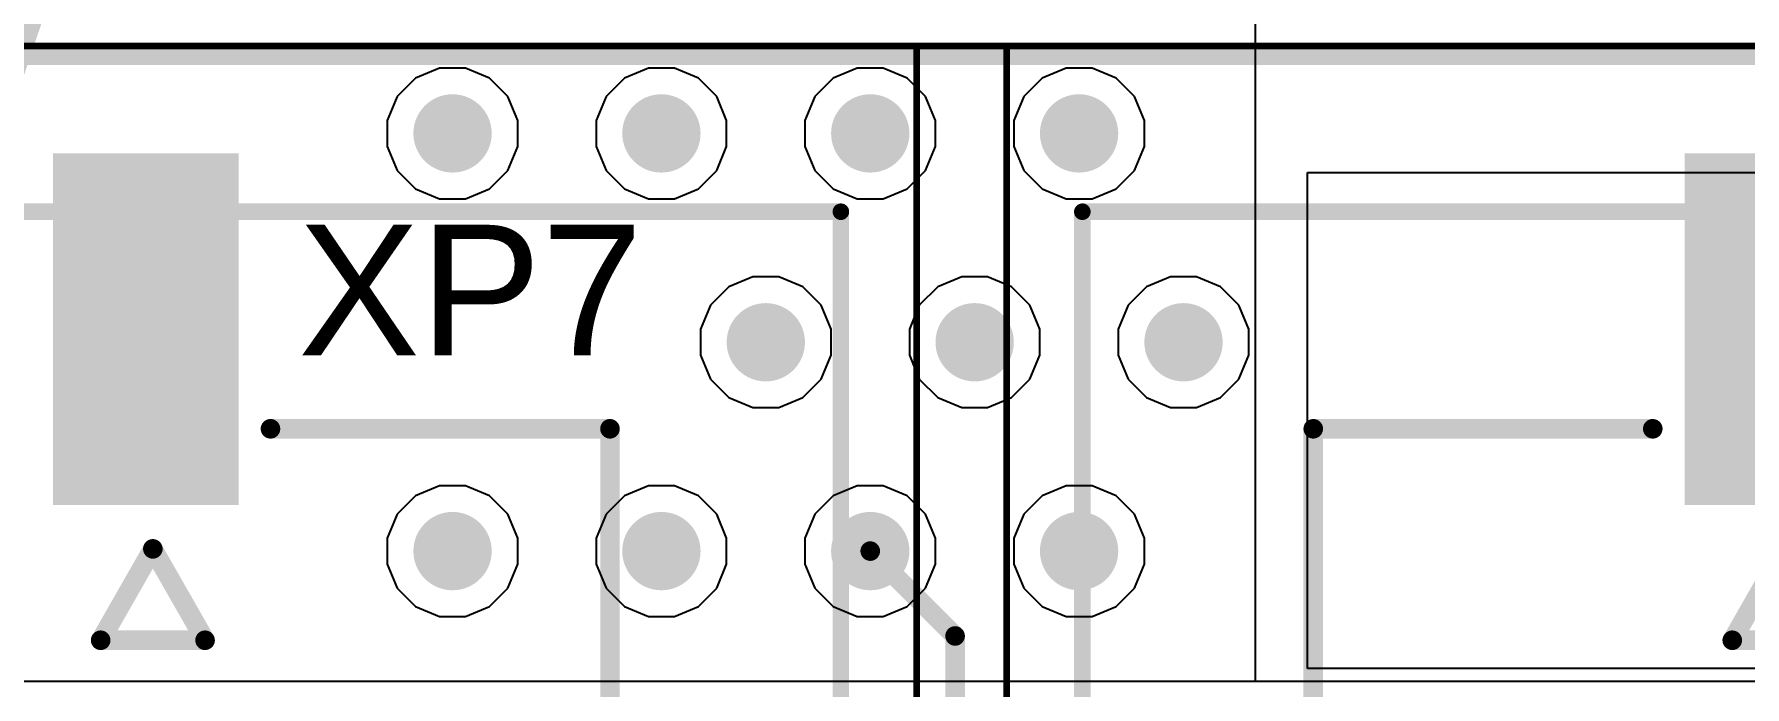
# Model space of a CAD drawing. Header units: inches. Extents: x 0 to 110, y 0 to 95.
# Drawn here: x 47.15 to 60.25, y 8.96 to 13.96 of the extents above; entities that cross this region are included whole.
import ezdxf

# ---------------------------------------------------------------- set-up
doc = ezdxf.new("R2010")
doc.units = ezdxf.units.IN
for name, color, linetype in [('Bottom Layer', 5, 'Continuous'), ('Int1', 16, 'Continuous'), ('Int2', 76, 'Continuous'), ('Mechanical 13', 56, 'Continuous'), ('Top Courtyard', 56, 'Continuous'), ('Top Layer', 1, 'Continuous'), ('Top Overlay', 2, 'Continuous'), ('Top Paste', 8, 'Continuous'), ('Top Solder', 216, 'Continuous'), ('Via Holes', 16, 'Continuous')]:
    doc.layers.add(name, color=color, linetype=linetype)
doc.styles.add('Arial', font='', dxfattribs={"height": 0.2})
doc.styles.add('Century Gothic_Bold', font='', dxfattribs={"height": 0.2})
doc.styles.get('Arial').set_extended_font_data('Arial')
doc.styles.get('Century Gothic_Bold').set_extended_font_data('Century Gothic', bold=True)

# ---------------------------------------------------------------- blocks, each defined once
blk = doc.blocks.new('M_____430450218_1039')
at = {"layer": 'Top Layer'}
blk.add_hatch(color=1, dxfattribs=at).paths.add_polyline_path([(-0.635, -3.43000076), (0.635, -3.43000076), (0.635, -5.97000076), (-0.635, -5.97000076)])
at = {"layer": 'Top Paste'}
blk.add_hatch(color=8, dxfattribs=at).paths.add_polyline_path([(-0.635, -3.43000076), (0.635, -3.43000076), (0.635, -5.97000076), (-0.635, -5.97000076)])
at = {"layer": 'Top Solder'}
blk.add_hatch(color=216, dxfattribs=at).paths.add_polyline_path([(-0.7111999999999999, -3.35380076), (0.7111999999999999, -3.35380076), (0.7111999999999999, -6.04620076), (-0.7111999999999999, -6.04620076)])
at = {"layer": 'Mechanical 13'}
for points in [[(5.32500078, 5.59999896, 0.127, 0.127, 0), (5.32500078, -5.59999896, 0.127, 0.127, 0)], [(0.34600134, -2.31699816, 0.127, 0.127, 0), (-0.4539996, -2.31699816, 0.127, 0.127, 0)], [(0.34600134, -2.31699816, 0.127, 0.127, 0), (-0.05400039999999999, -3.0169993, 0.127, 0.127, 0)], [(5.32500078, -5.59999896, 0.127, 0.127, 0), (-5.32500078, -5.59999896, 0.127, 0.127, 0)]]:
    blk.add_lwpolyline(points, format="xyseb", dxfattribs=at)
for points in [[(0.31425134, -2.31699816, 0.0635, 0.0635, 1), (0.3777513399999999, -2.31699816, 0.0635, 0.0635, 1)], [(0.31425134, -2.31699816, 0.0635, 0.0635, 1), (0.3777513399999999, -2.31699816, 0.0635, 0.0635, 1)], [(5.293250779999999, -5.59999896, 0.0635, 0.0635, 1), (5.35675078, -5.59999896, 0.0635, 0.0635, 1)], [(5.293250779999999, -5.59999896, 0.0635, 0.0635, 1), (5.35675078, -5.59999896, 0.0635, 0.0635, 1)]]:
    blk.add_lwpolyline(points, format="xyseb", close=True, dxfattribs=at)
at = {"layer": 'Top Courtyard'}
for points in [[(6.595000779999999, 6.869998959999999, 0.0499999, 0.0499999, 0), (6.595000779999999, -6.869998959999999, 0.0499999, 0.0499999, 0)], [(6.595000779999999, -6.869998959999999, 0.0499999, 0.0499999, 0), (-6.595000779999999, -6.869998959999999, 0.0499999, 0.0499999, 0)]]:
    blk.add_lwpolyline(points, format="xyseb", dxfattribs=at)
blk.add_lwpolyline([(6.582501439999999, -6.869998959999999, 0.02499868, 0.02499868, 1), (6.607500119999999, -6.869998959999999, 0.02499868, 0.02499868, 1)], format="xyseb", close=True, dxfattribs=at)
blk.add_lwpolyline([(6.582501439999999, -6.869998959999999, 0.02499868, 0.02499868, 1), (6.607500119999999, -6.869998959999999, 0.02499868, 0.02499868, 1)], format="xyseb", close=True, dxfattribs=at)
at = {"layer": 'Top Overlay'}
for points in [[(3.556, -1.14499898, 0.1499997, 0.1499997, 0), (3.556, -3.937, 0.1499997, 0.1499997, 0)], [(0.34600134, -2.31699816, 0.1499997, 0.1499997, 0), (-0.4539996, -2.31699816, 0.1499997, 0.1499997, 0)], [(0.34600134, -2.31699816, 0.1499997, 0.1499997, 0), (-0.05400039999999999, -3.0169993, 0.1499997, 0.1499997, 0)], [(3.556, -3.937, 0.1499997, 0.1499997, 0), (0.9549993599999999, -3.937, 0.1499997, 0.1499997, 0)]]:
    blk.add_lwpolyline(points, format="xyseb", dxfattribs=at)
for points in [[(0.30850078, -2.31699816, 0.07499858, 0.07499858, 1), (0.3835019, -2.31699816, 0.07499858, 0.07499858, 1)], [(0.30850078, -2.31699816, 0.07499858, 0.07499858, 1), (0.3835019, -2.31699816, 0.07499858, 0.07499858, 1)], [(0.9174988, -3.937, 0.07499858, 0.07499858, 1), (0.99249992, -3.937, 0.07499858, 0.07499858, 1)], [(3.51849944, -3.937, 0.07499858, 0.07499858, 1), (3.59350056, -3.937, 0.07499858, 0.07499858, 1)], [(3.51849944, -3.937, 0.07499858, 0.07499858, 1), (3.59350056, -3.937, 0.07499858, 0.07499858, 1)]]:
    blk.add_lwpolyline(points, format="xyseb", close=True, dxfattribs=at)
blk = doc.blocks.new('M_____430450218_1128')
at = {"layer": 'Top Layer'}
blk.add_hatch(color=1, dxfattribs=at).paths.add_polyline_path([(-0.635, -3.43000076), (0.635, -3.43000076), (0.635, -5.97000076), (-0.635, -5.97000076)])
at = {"layer": 'Top Paste'}
blk.add_hatch(color=8, dxfattribs=at).paths.add_polyline_path([(-0.635, -3.43000076), (0.635, -3.43000076), (0.635, -5.97000076), (-0.635, -5.97000076)])
at = {"layer": 'Top Solder'}
blk.add_hatch(color=216, dxfattribs=at).paths.add_polyline_path([(-0.7111999999999999, -3.35380076), (0.7111999999999999, -3.35380076), (0.7111999999999999, -6.04620076), (-0.7111999999999999, -6.04620076)])
at = {"layer": 'Mechanical 13'}
for points in [[(-5.32500078, 5.59999896, 0.127, 0.127, 0), (-5.32500078, -5.59999896, 0.127, 0.127, 0)], [(-0.05400039999999999, -3.0169993, 0.127, 0.127, 0), (-0.4539996, -2.31699816, 0.127, 0.127, 0)], [(0.34600134, -2.31699816, 0.127, 0.127, 0), (-0.4539996, -2.31699816, 0.127, 0.127, 0)], [(0.34600134, -2.31699816, 0.127, 0.127, 0), (-0.05400039999999999, -3.0169993, 0.127, 0.127, 0)], [(5.32500078, -5.59999896, 0.127, 0.127, 0), (-5.32500078, -5.59999896, 0.127, 0.127, 0)]]:
    blk.add_lwpolyline(points, format="xyseb", dxfattribs=at)
for points in [[(-0.4857495999999999, -2.31699816, 0.0635, 0.0635, 1), (-0.4222495999999999, -2.31699816, 0.0635, 0.0635, 1)], [(-0.4857495999999999, -2.31699816, 0.0635, 0.0635, 1), (-0.4222495999999999, -2.31699816, 0.0635, 0.0635, 1)], [(0.31425134, -2.31699816, 0.0635, 0.0635, 1), (0.3777513399999999, -2.31699816, 0.0635, 0.0635, 1)], [(0.31425134, -2.31699816, 0.0635, 0.0635, 1), (0.3777513399999999, -2.31699816, 0.0635, 0.0635, 1)], [(-0.0857504, -3.0169993, 0.0635, 0.0635, 1), (-0.0222504, -3.0169993, 0.0635, 0.0635, 1)], [(-0.0857504, -3.0169993, 0.0635, 0.0635, 1), (-0.0222504, -3.0169993, 0.0635, 0.0635, 1)], [(-5.35675078, -5.59999896, 0.0635, 0.0635, 1), (-5.293250779999999, -5.59999896, 0.0635, 0.0635, 1)], [(-5.35675078, -5.59999896, 0.0635, 0.0635, 1), (-5.293250779999999, -5.59999896, 0.0635, 0.0635, 1)]]:
    blk.add_lwpolyline(points, format="xyseb", close=True, dxfattribs=at)
at = {"layer": 'Top Courtyard'}
for points in [[(-6.595000779999999, 6.869998959999999, 0.0499999, 0.0499999, 0), (-6.595000779999999, -6.869998959999999, 0.0499999, 0.0499999, 0)], [(6.595000779999999, -6.869998959999999, 0.0499999, 0.0499999, 0), (-6.595000779999999, -6.869998959999999, 0.0499999, 0.0499999, 0)]]:
    blk.add_lwpolyline(points, format="xyseb", dxfattribs=at)
blk.add_lwpolyline([(-6.607500119999999, -6.869998959999999, 0.02499868, 0.02499868, 1), (-6.582501439999999, -6.869998959999999, 0.02499868, 0.02499868, 1)], format="xyseb", close=True, dxfattribs=at)
blk.add_lwpolyline([(-6.607500119999999, -6.869998959999999, 0.02499868, 0.02499868, 1), (-6.582501439999999, -6.869998959999999, 0.02499868, 0.02499868, 1)], format="xyseb", close=True, dxfattribs=at)
at = {"layer": 'Top Overlay'}
for points in [[(-3.556, -1.14499898, 0.1499997, 0.1499997, 0), (-3.556, -3.937, 0.1499997, 0.1499997, 0)], [(0.34600134, -2.31699816, 0.1499997, 0.1499997, 0), (-0.4539996, -2.31699816, 0.1499997, 0.1499997, 0)], [(-0.05400039999999999, -3.0169993, 0.1499997, 0.1499997, 0), (-0.4539996, -2.31699816, 0.1499997, 0.1499997, 0)], [(0.34600134, -2.31699816, 0.1499997, 0.1499997, 0), (-0.05400039999999999, -3.0169993, 0.1499997, 0.1499997, 0)], [(-0.9549993599999999, -3.937, 0.1499997, 0.1499997, 0), (-3.556, -3.937, 0.1499997, 0.1499997, 0)]]:
    blk.add_lwpolyline(points, format="xyseb", dxfattribs=at)
for points in [[(-0.49150016, -2.31699816, 0.07499858, 0.07499858, 1), (-0.4164990399999999, -2.31699816, 0.07499858, 0.07499858, 1)], [(-0.49150016, -2.31699816, 0.07499858, 0.07499858, 1), (-0.4164990399999999, -2.31699816, 0.07499858, 0.07499858, 1)], [(0.30850078, -2.31699816, 0.07499858, 0.07499858, 1), (0.3835019, -2.31699816, 0.07499858, 0.07499858, 1)], [(0.30850078, -2.31699816, 0.07499858, 0.07499858, 1), (0.3835019, -2.31699816, 0.07499858, 0.07499858, 1)], [(-0.09150095999999999, -3.0169993, 0.07499858, 0.07499858, 1), (-0.01649984, -3.0169993, 0.07499858, 0.07499858, 1)], [(-0.09150095999999999, -3.0169993, 0.07499858, 0.07499858, 1), (-0.01649984, -3.0169993, 0.07499858, 0.07499858, 1)], [(-3.59350056, -3.937, 0.07499858, 0.07499858, 1), (-3.51849944, -3.937, 0.07499858, 0.07499858, 1)], [(-3.59350056, -3.937, 0.07499858, 0.07499858, 1), (-3.51849944, -3.937, 0.07499858, 0.07499858, 1)], [(-0.99249992, -3.937, 0.07499858, 0.07499858, 1), (-0.9174988, -3.937, 0.07499858, 0.07499858, 1)]]:
    blk.add_lwpolyline(points, format="xyseb", close=True, dxfattribs=at)

msp = doc.modelspace()

# ---------------------------------------------------------------- hatches: boundary and pattern name
at = {"layer": 'Bottom Layer'}
h = msp.add_hatch(color=5, dxfattribs=at)
edge = h.paths.add_edge_path()
edge.add_arc((50.34996534, 13.19998122), 0.2999994, 0, 360)
h = msp.add_hatch(color=5, dxfattribs=at)
edge = h.paths.add_edge_path()
edge.add_arc((51.94996468, 13.19998122), 0.2999994, 0, 360)
h = msp.add_hatch(color=5, dxfattribs=at)
edge = h.paths.add_edge_path()
edge.add_arc((53.54996402, 13.19998122), 0.2999994, 0, 360)
h = msp.add_hatch(color=5, dxfattribs=at)
edge = h.paths.add_edge_path()
edge.add_arc((55.14996336, 13.19998122), 0.2999994, 0, 360)
h = msp.add_hatch(color=5, dxfattribs=at)
edge = h.paths.add_edge_path()
edge.add_arc((52.74996307999999, 11.59998188), 0.2999994, 0, 360)
h = msp.add_hatch(color=5, dxfattribs=at)
edge = h.paths.add_edge_path()
edge.add_arc((54.34996242, 11.59998188), 0.2999994, 0, 360)
h = msp.add_hatch(color=5, dxfattribs=at)
edge = h.paths.add_edge_path()
edge.add_arc((55.94996175999999, 11.59998188), 0.2999994, 0, 360)
h = msp.add_hatch(color=5, dxfattribs=at)
edge = h.paths.add_edge_path()
edge.add_arc((50.34996534, 9.99998254), 0.2999994, 0, 360)
h = msp.add_hatch(color=5, dxfattribs=at)
edge = h.paths.add_edge_path()
edge.add_arc((51.94996468, 9.99998254), 0.2999994, 0, 360)
h = msp.add_hatch(color=5, dxfattribs=at)
edge = h.paths.add_edge_path()
edge.add_arc((53.54996402, 9.99998254), 0.2999994, 0, 360)
h = msp.add_hatch(color=5, dxfattribs=at)
edge = h.paths.add_edge_path()
edge.add_arc((55.14996336, 9.99998254), 0.2999994, 0, 360)
at = {"layer": 'Int1'}
h = msp.add_hatch(color=16, dxfattribs=at)
edge = h.paths.add_edge_path()
edge.add_arc((50.34996534, 13.19998122), 0.2999994, 0, 360)
h = msp.add_hatch(color=16, dxfattribs=at)
edge = h.paths.add_edge_path()
edge.add_arc((51.94996468, 13.19998122), 0.2999994, 0, 360)
h = msp.add_hatch(color=16, dxfattribs=at)
edge = h.paths.add_edge_path()
edge.add_arc((53.54996402, 13.19998122), 0.2999994, 0, 360)
h = msp.add_hatch(color=16, dxfattribs=at)
edge = h.paths.add_edge_path()
edge.add_arc((55.14996336, 13.19998122), 0.2999994, 0, 360)
h = msp.add_hatch(color=16, dxfattribs=at)
edge = h.paths.add_edge_path()
edge.add_arc((52.74996307999999, 11.59998188), 0.2999994, 0, 360)
h = msp.add_hatch(color=16, dxfattribs=at)
edge = h.paths.add_edge_path()
edge.add_arc((54.34996242, 11.59998188), 0.2999994, 0, 360)
h = msp.add_hatch(color=16, dxfattribs=at)
edge = h.paths.add_edge_path()
edge.add_arc((55.94996175999999, 11.59998188), 0.2999994, 0, 360)
h = msp.add_hatch(color=16, dxfattribs=at)
edge = h.paths.add_edge_path()
edge.add_arc((50.34996534, 9.99998254), 0.2999994, 0, 360)
h = msp.add_hatch(color=16, dxfattribs=at)
edge = h.paths.add_edge_path()
edge.add_arc((51.94996468, 9.99998254), 0.2999994, 0, 360)
h = msp.add_hatch(color=16, dxfattribs=at)
edge = h.paths.add_edge_path()
edge.add_arc((53.54996402, 9.99998254), 0.2999994, 0, 360)
h = msp.add_hatch(color=16, dxfattribs=at)
edge = h.paths.add_edge_path()
edge.add_arc((55.14996336, 9.99998254), 0.2999994, 0, 360)
at = {"layer": 'Int2'}
h = msp.add_hatch(color=76, dxfattribs=at)
edge = h.paths.add_edge_path()
edge.add_arc((50.34996534, 13.19998122), 0.2999994, 0, 360)
h = msp.add_hatch(color=76, dxfattribs=at)
edge = h.paths.add_edge_path()
edge.add_arc((51.94996468, 13.19998122), 0.2999994, 0, 360)
h = msp.add_hatch(color=76, dxfattribs=at)
edge = h.paths.add_edge_path()
edge.add_arc((53.54996402, 13.19998122), 0.2999994, 0, 360)
h = msp.add_hatch(color=76, dxfattribs=at)
edge = h.paths.add_edge_path()
edge.add_arc((55.14996336, 13.19998122), 0.2999994, 0, 360)
h = msp.add_hatch(color=76, dxfattribs=at)
edge = h.paths.add_edge_path()
edge.add_arc((52.74996307999999, 11.59998188), 0.2999994, 0, 360)
h = msp.add_hatch(color=76, dxfattribs=at)
edge = h.paths.add_edge_path()
edge.add_arc((54.34996242, 11.59998188), 0.2999994, 0, 360)
h = msp.add_hatch(color=76, dxfattribs=at)
edge = h.paths.add_edge_path()
edge.add_arc((55.94996175999999, 11.59998188), 0.2999994, 0, 360)
h = msp.add_hatch(color=76, dxfattribs=at)
edge = h.paths.add_edge_path()
edge.add_arc((50.34996534, 9.99998254), 0.2999994, 0, 360)
h = msp.add_hatch(color=76, dxfattribs=at)
edge = h.paths.add_edge_path()
edge.add_arc((51.94996468, 9.99998254), 0.2999994, 0, 360)
h = msp.add_hatch(color=76, dxfattribs=at)
edge = h.paths.add_edge_path()
edge.add_arc((53.54996402, 9.99998254), 0.2999994, 0, 360)
h = msp.add_hatch(color=76, dxfattribs=at)
edge = h.paths.add_edge_path()
edge.add_arc((55.14996336, 9.99998254), 0.2999994, 0, 360)
at = {"layer": 'Top Layer'}
h = msp.add_hatch(color=1, dxfattribs=at)
edge = h.paths.add_edge_path()
edge.add_arc((50.34996534, 13.19998122), 0.2999994, 0, 360)
h = msp.add_hatch(color=1, dxfattribs=at)
edge = h.paths.add_edge_path()
edge.add_arc((51.94996468, 13.19998122), 0.2999994, 0, 360)
h = msp.add_hatch(color=1, dxfattribs=at)
edge = h.paths.add_edge_path()
edge.add_arc((53.54996402, 13.19998122), 0.2999994, 0, 360)
h = msp.add_hatch(color=1, dxfattribs=at)
edge = h.paths.add_edge_path()
edge.add_arc((55.14996336, 13.19998122), 0.2999994, 0, 360)
h = msp.add_hatch(color=1, dxfattribs=at)
edge = h.paths.add_edge_path()
edge.add_arc((52.74996307999999, 11.59998188), 0.2999994, 0, 360)
h = msp.add_hatch(color=1, dxfattribs=at)
edge = h.paths.add_edge_path()
edge.add_arc((54.34996242, 11.59998188), 0.2999994, 0, 360)
h = msp.add_hatch(color=1, dxfattribs=at)
edge = h.paths.add_edge_path()
edge.add_arc((55.94996175999999, 11.59998188), 0.2999994, 0, 360)
h = msp.add_hatch(color=1, dxfattribs=at)
edge = h.paths.add_edge_path()
edge.add_arc((50.34996534, 9.99998254), 0.2999994, 0, 360)
h = msp.add_hatch(color=1, dxfattribs=at)
edge = h.paths.add_edge_path()
edge.add_arc((51.94996468, 9.99998254), 0.2999994, 0, 360)
h = msp.add_hatch(color=1, dxfattribs=at)
edge = h.paths.add_edge_path()
edge.add_arc((53.54996402, 9.99998254), 0.2999994, 0, 360)
h = msp.add_hatch(color=1, dxfattribs=at)
edge = h.paths.add_edge_path()
edge.add_arc((55.14996336, 9.99998254), 0.2999994, 0, 360)
at = {"layer": 'Via Holes'}
h = msp.add_hatch(color=7, dxfattribs=at)
edge = h.paths.add_edge_path()
edge.add_arc((50.34996534, 13.19998122), 0.1499997, 0, 360)
h = msp.add_hatch(color=7, dxfattribs=at)
edge = h.paths.add_edge_path()
edge.add_arc((51.94996468, 13.19998122), 0.1499997, 0, 360)
h = msp.add_hatch(color=7, dxfattribs=at)
edge = h.paths.add_edge_path()
edge.add_arc((53.54996402, 13.19998122), 0.1499997, 0, 360)
h = msp.add_hatch(color=7, dxfattribs=at)
edge = h.paths.add_edge_path()
edge.add_arc((55.14996336, 13.19998122), 0.1499997, 0, 360)
h = msp.add_hatch(color=7, dxfattribs=at)
edge = h.paths.add_edge_path()
edge.add_arc((52.74996307999999, 11.59998188), 0.1499997, 0, 360)
h = msp.add_hatch(color=7, dxfattribs=at)
edge = h.paths.add_edge_path()
edge.add_arc((54.34996242, 11.59998188), 0.1499997, 0, 360)
h = msp.add_hatch(color=7, dxfattribs=at)
edge = h.paths.add_edge_path()
edge.add_arc((55.94996175999999, 11.59998188), 0.1499997, 0, 360)
h = msp.add_hatch(color=7, dxfattribs=at)
edge = h.paths.add_edge_path()
edge.add_arc((50.34996534, 9.99998254), 0.1499997, 0, 360)
h = msp.add_hatch(color=7, dxfattribs=at)
edge = h.paths.add_edge_path()
edge.add_arc((51.94996468, 9.99998254), 0.1499997, 0, 360)
h = msp.add_hatch(color=7, dxfattribs=at)
edge = h.paths.add_edge_path()
edge.add_arc((53.54996402, 9.99998254), 0.1499997, 0, 360)
h = msp.add_hatch(color=7, dxfattribs=at)
edge = h.paths.add_edge_path()
edge.add_arc((55.14996336, 9.99998254), 0.1499997, 0, 360)

# ---------------------------------------------------------------- linework, layer by layer
at = {"layer": 'Bottom Layer'}
msp.add_lwpolyline([(37.600001, 13.80000034, 0.1499997, 0.1499997, 0), (68.59999995999999, 13.80000034, 0.1499997, 0.1499997, 0)], format="xyseb", dxfattribs=at)
at = {"layer": 'Int1'}
msp.add_line((76.64534836, 8.99999978), (18.59849214, 8.99999978), dxfattribs=at)
at = {"layer": 'Int2'}
for p, q in [((50.2505091, 13.69998022), (50.06673756, 13.6238615)), ((50.44942158, 13.69998022), (50.2505091, 13.69998022)), ((50.63319311999999, 13.6238615), (50.44942158, 13.69998022)), ((51.85050844, 13.69998022), (51.6667369, 13.6238615)), ((52.04942092, 13.69998022), (51.85050844, 13.69998022)), ((52.23319246, 13.6238615), (52.04942092, 13.69998022)), ((53.45050778, 13.69998022), (53.26673623999999, 13.6238615)), ((53.64942025999999, 13.69998022), (53.45050778, 13.69998022)), ((53.83319179999999, 13.6238615), (53.64942025999999, 13.69998022)), ((55.05050712, 13.69998022), (54.86673558, 13.6238615)), ((55.2494196, 13.69998022), (55.05050712, 13.69998022)), ((55.43319114, 13.6238615), (55.2494196, 13.69998022)), ((50.06673756, 13.6238615), (49.92608506, 13.483209)), ((50.77384562, 13.483209), (50.63319311999999, 13.6238615)), ((51.6667369, 13.6238615), (51.52608439999999, 13.483209)), ((52.37384496, 13.483209), (52.23319246, 13.6238615)), ((53.26673623999999, 13.6238615), (53.12608374, 13.483209)), ((53.9738443, 13.483209), (53.83319179999999, 13.6238615)), ((54.86673558, 13.6238615), (54.72608308, 13.483209)), ((55.57384364, 13.483209), (55.43319114, 13.6238615)), ((49.92608506, 13.483209), (49.84996633999999, 13.29943746)), ((50.84996433999999, 13.29943746), (50.77384562, 13.483209)), ((51.52608439999999, 13.483209), (51.44996568000001, 13.29943746)), ((52.44996368, 13.29943746), (52.37384496, 13.483209)), ((53.12608374, 13.483209), (53.04996501999999, 13.29943746)), ((54.04996301999999, 13.29943746), (53.9738443, 13.483209)), ((54.72608308, 13.483209), (54.64996436, 13.29943746)), ((55.64996236, 13.29943746), (55.57384364, 13.483209)), ((49.84996633999999, 13.29943746), (49.84996633999999, 13.10052498)), ((50.84996433999999, 13.10052498), (50.84996433999999, 13.29943746)), ((51.44996568000001, 13.29943746), (51.44996568000001, 13.10052498)), ((52.44996368, 13.10052498), (52.44996368, 13.29943746)), ((53.04996501999999, 13.29943746), (53.04996501999999, 13.10052498)), ((54.04996301999999, 13.10052498), (54.04996301999999, 13.29943746)), ((54.64996436, 13.29943746), (54.64996436, 13.10052498)), ((55.64996236, 13.10052498), (55.64996236, 13.29943746)), ((49.84996633999999, 13.10052498), (49.92608506, 12.91675344)), ((50.77384562, 12.91675344), (50.84996433999999, 13.10052498)), ((51.44996568000001, 13.10052498), (51.52608439999999, 12.91675344)), ((52.37384496, 12.91675344), (52.44996368, 13.10052498)), ((53.04996501999999, 13.10052498), (53.12608374, 12.91675344)), ((53.9738443, 12.91675344), (54.04996301999999, 13.10052498)), ((54.64996436, 13.10052498), (54.72608308, 12.91675344)), ((55.57384364, 12.91675344), (55.64996236, 13.10052498)), ((49.92608506, 12.91675344), (50.06673756, 12.77610094)), ((50.63319311999999, 12.77610094), (50.77384562, 12.91675344)), ((51.52608439999999, 12.91675344), (51.6667369, 12.77610094)), ((52.23319246, 12.77610094), (52.37384496, 12.91675344)), ((53.12608374, 12.91675344), (53.26673623999999, 12.77610094)), ((53.83319179999999, 12.77610094), (53.9738443, 12.91675344)), ((54.72608308, 12.91675344), (54.86673558, 12.77610094)), ((55.43319114, 12.77610094), (55.57384364, 12.91675344)), ((50.06673756, 12.77610094), (50.2505091, 12.69998222)), ((50.44942158, 12.69998222), (50.63319311999999, 12.77610094)), ((51.6667369, 12.77610094), (51.85050844, 12.69998222)), ((52.04942092, 12.69998222), (52.23319246, 12.77610094)), ((53.26673623999999, 12.77610094), (53.45050778, 12.69998222)), ((53.64942025999999, 12.69998222), (53.83319179999999, 12.77610094)), ((54.86673558, 12.77610094), (55.05050712, 12.69998222)), ((55.2494196, 12.69998222), (55.43319114, 12.77610094)), ((50.2505091, 12.69998222), (50.44942158, 12.69998222)), ((51.85050844, 12.69998222), (52.04942092, 12.69998222)), ((53.45050778, 12.69998222), (53.64942025999999, 12.69998222)), ((55.05050712, 12.69998222), (55.2494196, 12.69998222)), ((52.65050683999999, 12.09998088), (52.4667353, 12.02386216)), ((52.84941932, 12.09998088), (52.65050683999999, 12.09998088)), ((53.03319085999999, 12.02386216), (52.84941932, 12.09998088)), ((54.25050618, 12.09998088), (54.06673464, 12.02386216)), ((54.44941866, 12.09998088), (54.25050618, 12.09998088)), ((54.6331902, 12.02386216), (54.44941866, 12.09998088)), ((55.85050551999999, 12.09998088), (55.66673398, 12.02386216)), ((56.049418, 12.09998088), (55.85050551999999, 12.09998088)), ((56.23318953999999, 12.02386216), (56.049418, 12.09998088)), ((52.4667353, 12.02386216), (52.32608279999999, 11.88320966)), ((53.17384335999999, 11.88320966), (53.03319085999999, 12.02386216)), ((54.06673464, 12.02386216), (53.92608214, 11.88320966)), ((54.7738427, 11.88320966), (54.6331902, 12.02386216)), ((55.66673398, 12.02386216), (55.52608147999999, 11.88320966)), ((56.37384203999999, 11.88320966), (56.23318953999999, 12.02386216)), ((52.32608279999999, 11.88320966), (52.24996408, 11.69943812)), ((53.24996208, 11.69943812), (53.17384335999999, 11.88320966)), ((53.92608214, 11.88320966), (53.84996342, 11.69943812)), ((54.84996142, 11.69943812), (54.7738427, 11.88320966)), ((55.52608147999999, 11.88320966), (55.44996276, 11.69943812)), ((56.44996076, 11.69943812), (56.37384203999999, 11.88320966)), ((52.24996408, 11.69943812), (52.24996408, 11.50052564)), ((53.24996208, 11.50052564), (53.24996208, 11.69943812)), ((53.84996342, 11.69943812), (53.84996342, 11.50052564)), ((54.84996142, 11.50052564), (54.84996142, 11.69943812)), ((55.44996276, 11.69943812), (55.44996276, 11.50052564)), ((56.44996076, 11.50052564), (56.44996076, 11.69943812)), ((52.24996408, 11.50052564), (52.32608279999999, 11.3167541)), ((53.17384335999999, 11.3167541), (53.24996208, 11.50052564)), ((53.84996342, 11.50052564), (53.92608214, 11.3167541)), ((54.7738427, 11.3167541), (54.84996142, 11.50052564)), ((55.44996276, 11.50052564), (55.52608147999999, 11.3167541)), ((56.37384203999999, 11.3167541), (56.44996076, 11.50052564)), ((52.32608279999999, 11.3167541), (52.4667353, 11.1761016)), ((53.03319085999999, 11.1761016), (53.17384335999999, 11.3167541)), ((53.92608214, 11.3167541), (54.06673464, 11.1761016)), ((54.6331902, 11.1761016), (54.7738427, 11.3167541)), ((55.52608147999999, 11.3167541), (55.66673398, 11.1761016)), ((56.23318953999999, 11.1761016), (56.37384203999999, 11.3167541)), ((52.4667353, 11.1761016), (52.65050683999999, 11.09998288)), ((52.84941932, 11.09998288), (53.03319085999999, 11.1761016)), ((54.06673464, 11.1761016), (54.25050618, 11.09998288)), ((54.44941866, 11.09998288), (54.6331902, 11.1761016)), ((55.66673398, 11.1761016), (55.85050551999999, 11.09998288)), ((56.049418, 11.09998288), (56.23318953999999, 11.1761016)), ((52.65050683999999, 11.09998288), (52.84941932, 11.09998288)), ((54.25050618, 11.09998288), (54.44941866, 11.09998288)), ((55.85050551999999, 11.09998288), (56.049418, 11.09998288)), ((50.2505091, 10.49998154), (50.06673756, 10.42386282)), ((50.44942158, 10.49998154), (50.2505091, 10.49998154)), ((50.63319311999999, 10.42386282), (50.44942158, 10.49998154)), ((51.85050844, 10.49998154), (51.6667369, 10.42386282)), ((52.04942092, 10.49998154), (51.85050844, 10.49998154)), ((52.23319246, 10.42386282), (52.04942092, 10.49998154)), ((53.45050778, 10.49998154), (53.26673623999999, 10.42386282)), ((53.64942025999999, 10.49998154), (53.45050778, 10.49998154)), ((53.83319179999999, 10.42386282), (53.64942025999999, 10.49998154)), ((55.05050712, 10.49998154), (54.86673558, 10.42386282)), ((55.2494196, 10.49998154), (55.05050712, 10.49998154)), ((55.43319114, 10.42386282), (55.2494196, 10.49998154)), ((50.06673756, 10.42386282), (49.92608506, 10.28321032)), ((50.77384562, 10.28321032), (50.63319311999999, 10.42386282)), ((51.6667369, 10.42386282), (51.52608439999999, 10.28321032)), ((52.37384496, 10.28321032), (52.23319246, 10.42386282)), ((53.26673623999999, 10.42386282), (53.12608374, 10.28321032)), ((53.9738443, 10.28321032), (53.83319179999999, 10.42386282)), ((54.86673558, 10.42386282), (54.72608308, 10.28321032)), ((55.57384364, 10.28321032), (55.43319114, 10.42386282)), ((49.92608506, 10.28321032), (49.84996633999999, 10.09943878)), ((50.84996433999999, 10.09943878), (50.77384562, 10.28321032)), ((51.52608439999999, 10.28321032), (51.44996568000001, 10.09943878)), ((52.44996368, 10.09943878), (52.37384496, 10.28321032)), ((53.12608374, 10.28321032), (53.04996501999999, 10.09943878)), ((54.04996301999999, 10.09943878), (53.9738443, 10.28321032)), ((54.72608308, 10.28321032), (54.64996436, 10.09943878)), ((55.64996236, 10.09943878), (55.57384364, 10.28321032)), ((49.84996633999999, 10.09943878), (49.84996633999999, 9.9005263)), ((50.84996433999999, 9.9005263), (50.84996433999999, 10.09943878)), ((51.44996568000001, 10.09943878), (51.44996568000001, 9.9005263)), ((52.44996368, 9.9005263), (52.44996368, 10.09943878)), ((53.04996501999999, 10.09943878), (53.04996501999999, 9.9005263)), ((54.04996301999999, 9.9005263), (54.04996301999999, 10.09943878)), ((54.64996436, 10.09943878), (54.64996436, 9.9005263)), ((55.64996236, 9.9005263), (55.64996236, 10.09943878)), ((49.84996633999999, 9.9005263), (49.92608506, 9.716754759999999)), ((50.77384562, 9.716754759999999), (50.84996433999999, 9.9005263)), ((51.44996568000001, 9.9005263), (51.52608439999999, 9.716754759999999)), ((52.37384496, 9.716754759999999), (52.44996368, 9.9005263)), ((53.04996501999999, 9.9005263), (53.12608374, 9.716754759999999)), ((53.9738443, 9.716754759999999), (54.04996301999999, 9.9005263)), ((54.64996436, 9.9005263), (54.72608308, 9.716754759999999)), ((55.57384364, 9.716754759999999), (55.64996236, 9.9005263)), ((49.92608506, 9.716754759999999), (50.06673756, 9.576102259999999)), ((50.63319311999999, 9.576102259999999), (50.77384562, 9.716754759999999)), ((51.52608439999999, 9.716754759999999), (51.6667369, 9.576102259999999)), ((52.23319246, 9.576102259999999), (52.37384496, 9.716754759999999)), ((53.12608374, 9.716754759999999), (53.26673623999999, 9.576102259999999)), ((53.83319179999999, 9.576102259999999), (53.9738443, 9.716754759999999)), ((54.72608308, 9.716754759999999), (54.86673558, 9.576102259999999)), ((55.43319114, 9.576102259999999), (55.57384364, 9.716754759999999)), ((50.06673756, 9.576102259999999), (50.2505091, 9.499983539999999)), ((50.44942158, 9.499983539999999), (50.63319311999999, 9.576102259999999)), ((51.6667369, 9.576102259999999), (51.85050844, 9.499983539999999)), ((52.04942092, 9.499983539999999), (52.23319246, 9.576102259999999)), ((53.26673623999999, 9.576102259999999), (53.45050778, 9.499983539999999)), ((53.64942025999999, 9.499983539999999), (53.83319179999999, 9.576102259999999)), ((54.86673558, 9.576102259999999), (55.05050712, 9.499983539999999)), ((55.2494196, 9.499983539999999), (55.43319114, 9.576102259999999)), ((50.2505091, 9.499983539999999), (50.44942158, 9.499983539999999)), ((51.85050844, 9.499983539999999), (52.04942092, 9.499983539999999)), ((53.45050778, 9.499983539999999), (53.64942025999999, 9.499983539999999)), ((55.05050712, 9.499983539999999), (55.2494196, 9.499983539999999))]:
    msp.add_line(p, q, dxfattribs=at)
at = {"layer": 'Top Layer'}
for p, q in [((56.49999876, 14.49999894), (56.49999876, 8.99999978)), ((56.9000005, 9.09999958), (56.9000005, 12.8999996)), ((56.9000005, 12.8999996), (69.7000003, 12.8999996)), ((68.10000095999999, 9.09999958), (56.9000005, 9.09999958)), ((56.49999876, 8.99999978), (40.89652476, 8.99999978))]:
    msp.add_line(p, q, dxfattribs=at)
for points in [[(53.54996402, 9.99998254, 0.1499997, 0.1499997, 0), (54.20000082, 9.349945739999999, 0.1499997, 0.1499997, 0)], [(54.20000082, 4.20000176, 0.1499997, 0.1499997, 0), (54.20000082, 9.349945739999999, 0.1499997, 0.1499997, 0)]]:
    msp.add_lwpolyline(points, format="xyseb", dxfattribs=at)
for points in [[(53.51246345999999, 9.99998254, 0.07499858, 0.07499858, 1), (53.58746458, 9.99998254, 0.07499858, 0.07499858, 1)], [(54.16250025999999, 9.349945739999999, 0.07499858, 0.07499858, 1), (54.23750138, 9.349945739999999, 0.07499858, 0.07499858, 1)], [(54.16250025999999, 9.349945739999999, 0.07499858, 0.07499858, 1), (54.23750138, 9.349945739999999, 0.07499858, 0.07499858, 1)]]:
    msp.add_lwpolyline(points, format="xyseb", close=True, dxfattribs=at)

# ---------------------------------------------------------------- block references
at = {"rotation": 180}
for name, p in [('M_____430450218_1128', (48.00000052, 7.00000124)), ('M_____430450218_1039', (60.50000092, 7.00000124))]:
    msp.add_blockref(name, p, dxfattribs=at)

# ---------------------------------------------------------------- texts
at = {"layer": 'Top Overlay', "style": 'Century Gothic_Bold'}
msp.add_text('5V', height=2.50000008, rotation=360, dxfattribs=at).set_placement((43.19999996, 11.7370225))
at = {"layer": 'Top Overlay', "style": 'Arial'}
msp.add_text('XP7', height=1.00000054, dxfattribs=at).set_placement((49.1670975, 11.50015988))

doc.saveas('drawing.dxf')
